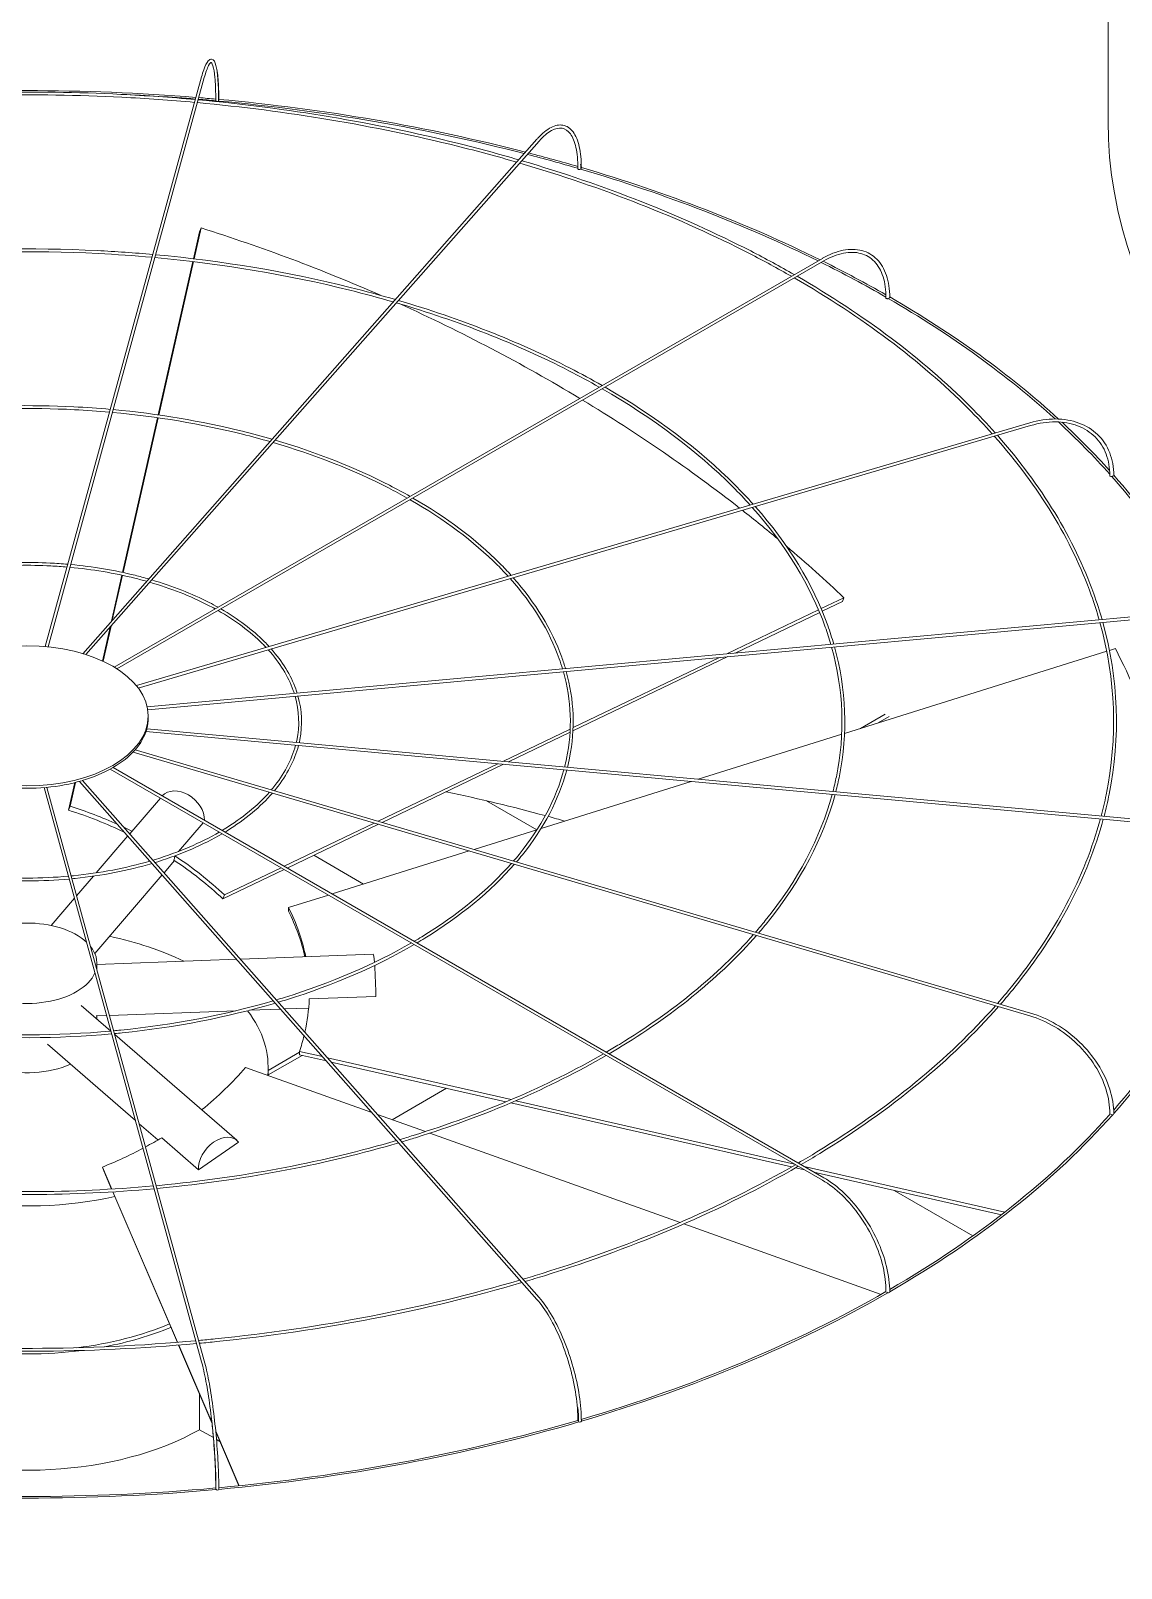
# Model space of a CAD drawing. Header units: millimetres. Extents: x -312439 to 477422, y -331570 to 212570.
# Drawn here: x 361360 to 362298, y 95056 to 96379 of the extents above; entities that cross this region are included whole.
import ezdxf

# ---------------------------------------------------------------- set-up
doc = ezdxf.new("R2010")
doc.units = ezdxf.units.MM

msp = doc.modelspace()

# ---------------------------------------------------------------- linework, layer by layer
at = {"color": 3, "linetype": 'Continuous', "lineweight": 0, "extrusion": (-1.11022e-16, 0.816497, 0.57735)}
for p, q in [((362286.367, 96301.143), (362286.367, 96864.031)), ((361372.064, 95848.885), (361506.532, 96339.054)), ((361374.539, 95848.648), (361508.895, 96338.406)), ((361795.053, 96285.465), (361404.376, 95842.783)), ((361796.89, 96283.844), (361406.94, 95841.987)), ((361499.648, 96182.556), (361504.877, 96205.639)), ((361506.208, 96209.071), (361500.187, 96182.491)), ((361504.877, 96205.639), (361506.208, 96209.071)), ((362040.566, 96182.858), (361431.375, 95831.142)), ((362041.791, 96180.737), (361433.739, 95829.678)), ((361469.219, 96048.211), (361499.104, 96180.154)), ((361499.643, 96180.089), (361469.754, 96048.134)), ((361438.525, 95912.704), (361468.676, 96045.814)), ((361469.211, 96045.737), (361439.053, 95912.59)), ((361450.416, 95815.309), (362218.986, 96041.402)), ((361452.052, 95813.237), (362219.677, 96039.053)), ((361429.011, 95870.697), (361437.984, 95910.315)), ((361438.512, 95910.201), (361429.755, 95871.54)), ((362039.509, 95881.559), (362059.115, 95890.969)), ((362057.785, 95887.537), (362040.486, 95879.234)), ((362057.785, 95887.537), (362059.115, 95890.969)), ((361459.793, 95797.012), (362312.881, 95875.021)), ((362313.104, 95872.582), (361460.25, 95794.594)), ((361958.335, 95842.6), (362037.298, 95880.498)), ((362038.274, 95878.173), (361965.525, 95843.258)), ((361421.255, 95836.454), (361427.883, 95865.717)), ((361428.627, 95866.56), (361421.755, 95836.223)), ((362285.221, 95844.849), (362059.694, 95774.198)), ((362292.665, 95847.181), (362287.573, 95845.586)), ((361959.194, 95840.219), (361826.035, 95776.312)), ((361826.154, 95779.162), (361952.004, 95839.562)), ((362094.725, 95790.812), (362073.367, 95778.481)), ((361459.446, 95778.092), (362313.104, 95700.031)), ((361460.66, 95787.259), (361460.66, 95789.259)), ((361765.594, 95750.097), (361823.659, 95777.964)), ((362088.514, 95783.226), (362098.189, 95788.812)), ((362312.881, 95697.591), (361458.723, 95775.698)), ((361823.516, 95775.102), (361770.483, 95749.65)), ((362057.207, 95773.419), (361933.693, 95734.725)), ((362218.986, 95531.21), (361447.658, 95758.115)), ((361449.497, 95760.128), (362219.677, 95533.56)), ((361427.976, 95743.433), (362040.566, 95389.754)), ((362041.791, 95391.876), (361430.453, 95744.832)), ((361658.43, 95698.665), (361761.289, 95748.031)), ((361766.178, 95747.584), (361662.039, 95697.603)), ((361371.018, 95727.543), (361506.532, 95233.559)), ((361373.497, 95727.766), (361508.895, 95234.207)), ((361392.181, 95708.098), (361397.565, 95731.867)), ((361398.151, 95732.014), (361393.512, 95711.53)), ((361795.053, 95287.148), (361401.631, 95732.94)), ((361796.89, 95288.768), (361404.234, 95733.692)), ((361927.616, 95732.821), (361798.633, 95692.415)), ((361392.181, 95708.098), (361393.512, 95711.53)), ((361471.073, 95718.551), (361444.726, 95687.81)), ((361794.874, 95691.237), (361751.583, 95716.231)), ((361443.117, 95685.932), (361415.912, 95654.19)), ((361507.866, 95697.309), (361486.741, 95672.661)), ((361577.605, 95659.874), (361655.132, 95697.082)), ((361658.74, 95696.02), (361580.247, 95658.348)), ((361795.029, 95691.286), (361741.024, 95674.368)), ((361736.821, 95673.051), (361618.812, 95636.082)), ((361483.206, 95664.763), (361474.269, 95654.335)), ((361526.189, 95635.197), (361574.929, 95658.59)), ((361645.854, 95644.554), (361603.025, 95669.281)), ((361413.481, 95651.353), (361399.071, 95634.54)), ((361472.659, 95652.457), (361414.692, 95584.821)), ((361577.571, 95657.064), (361524.859, 95631.766)), ((361397.147, 95632.295), (361377.09, 95608.892)), ((361524.859, 95631.766), (361526.189, 95635.197)), ((361615.637, 95635.087), (361581.294, 95624.329)), ((361581.198, 95621.372), (361581.294, 95624.329)), ((361536.77, 95579.812), (361416.496, 95575.355)), ((361654.135, 95584.162), (361539.933, 95579.93)), ((361416.496, 95576.398), (361416.496, 95571.024)), ((361428.398, 95518.047), (361402.856, 95540.181)), ((361599.137, 95545.735), (361656.365, 95547.856)), ((361424.821, 95531.418), (361415.815, 95531.084)), ((361416.496, 95531.109), (361416.496, 95528.361)), ((361535.949, 95535.536), (361427.335, 95531.511)), ((361574.581, 95536.968), (361547.854, 95535.978)), ((361598.659, 95537.861), (361577.744, 95537.086)), ((361536.842, 95424.071), (361431.849, 95515.056)), ((361449.573, 95441.19), (361373.9, 95506.767)), ((361590.752, 95499.843), (361563.774, 95484.267)), ((361590.682, 95497.652), (361590.777, 95500.609)), ((361590.777, 95500.609), (361610.671, 95496.074)), ((361653.088, 95448.01), (361544.382, 95486.837)), ((361563.774, 95480.267), (361592.978, 95497.129)), ((361563.774, 95479.911), (361563.774, 95487.161)), ((361613.961, 95492.345), (361590.682, 95497.652)), ((361614.76, 95495.142), (361772.929, 95459.087)), ((361768.351, 95457.152), (361618.051, 95491.413)), ((361717.155, 95468.822), (361670.399, 95441.827)), ((362014.01, 95401.153), (361772.444, 95456.219)), ((361776.988, 95458.161), (362016.744, 95403.508)), ((361468.96, 95424.389), (361452.905, 95438.302)), ((361699.11, 95431.572), (361657.859, 95446.306)), ((361472.235, 95426.345), (361504.031, 95398.791)), ((361504.031, 95398.791), (361538.226, 95422.611)), ((361918.119, 95353.348), (361702.885, 95430.224)), ((361421.188, 95401.021), (361429.308, 95382.105)), ((361422.423, 95397.684), (361421.188, 95401.021)), ((361429.116, 95382.094), (361422.423, 95397.684)), ((362025.268, 95398.587), (362017.534, 95400.349)), ((362024.839, 95401.663), (362197.557, 95362.291)), ((362194.59, 95359.989), (362033.363, 95396.741)), ((362170.154, 95341.849), (362102.293, 95381.028)), ((361485.721, 95250.238), (361430.143, 95379.702)), ((361430.335, 95379.714), (361485.912, 95250.253)), ((362091.176, 95291.537), (361921.49, 95352.144)), ((361515.417, 95181.065), (361486.741, 95247.863)), ((361486.931, 95247.878), (361515.35, 95181.681)), ((361504.816, 95205.759), (361504.816, 95175.083)), ((361516.671, 95168.238), (361504.816, 95175.083)), ((361518.667, 95173.953), (361538.88, 95126.869)), ((361538.691, 95126.849), (361518.725, 95173.36)), ((361522.325, 95164.975), (361519.333, 95166.702))]:
    msp.add_line(p, q, dxfattribs=at)
at = {"color": 3, "linetype": 'Continuous', "lineweight": 0}
for centre, major_axis, ratio, start_param, end_param in [((361356.6, 95721.724), (-1048.768, 0), 0.57735027, 4.57359934, 4.85199434), ((361356.6, 95721.724), (-1046.319, 0), 0.57735027, 4.57364216, 4.63432464), ((361356.6, 95721.724), (-1046.319, 0), 0.57735027, 4.55682048, 4.57124415), ((361356.6, 95721.724), (-1048.768, 0), 0.57735027, 4.55718579, 4.57120693), ((361519.943, 96318.478), (1.225, -0.004), 0.56474576, 3.14159265, 4.55699194), ((361519.943, 96318.478), (1.225, -0.004), 0.56474576, 4.55699194, 6.12778827), ((361356.6, 95721.724), (-1046.319, 0), 0.57735027, 4.2914666, 4.55448885), ((361520.135, 96319.176), (1.225, 0), 0.57735027, 5.71748689, 6.28318531), ((361356.6, 95721.724), (-1048.768, 0), 0.57735027, 4.29134899, 4.55463788), ((363335.135, 96301.143), (-1048.768, 0), 0.57735027, 0, 3.14159265), ((361356.6, 95721.724), (-1046.319, 0), 0.57735027, 4.24262693, 4.28868124), ((361356.6, 95721.724), (-1048.768, 0), 0.57735027, 4.24381435, 4.28857014), ((361831.464, 96260.039), (1.225, -0.01), 0.56597275, 3.14159265, 4.24604342), ((361831.464, 96260.039), (1.225, -0.01), 0.56597275, 4.24604342, 5.81683974), ((361356.6, 95721.724), (-1046.319, 0), 0.57735027, 4.00461262, 4.24016109), ((361832.02, 96260.669), (1.225, 0), 0.57735027, 5.29033196, 6.28318531), ((361356.6, 95721.724), (-1048.768, 0), 0.57735027, 4.00443097, 4.24060103), ((361357.931, 95554.444), (-942.562, 365.4), 0.65992862, 4.64663537, 4.80984928), ((361356.6, 95721.724), (-1046.319, 0), 0.57735027, 3.92863661, 4.00129229), ((361356.6, 95721.724), (-1048.768, 0), 0.57735027, 3.93098858, 4.00111844), ((362096.459, 96148.881), (1.225, -0.016), 0.56830663, 3.14159265, 3.93464288), ((362096.459, 96148.881), (1.225, -0.016), 0.56830663, 3.93464288, 5.50543921), ((361356.6, 95721.724), (-1046.319, 0), 0.57735027, 3.70570419, 3.9258203), ((362097.325, 96149.381), (-1.225, 0), 0.57735027, 1.83263032, 3.14159265), ((361356.6, 95721.724), (-1048.768, 0), 0.57735027, 3.70411228, 3.92650775), ((361357.931, 95554.444), (-942.562, 365.4), 0.65992862, 4.45394149, 4.62923067), ((361357.931, 95554.444), (-942.562, 365.4), 0.65992862, 4.28319099, 4.45112181), ((361356.6, 95721.724), (-1046.319, 0), 0.57735027, 3.61515195, 3.70067928), ((361356.6, 95721.724), (-1048.768, 0), 0.57735027, 3.61992048, 3.69877001), ((362288.99, 95995.886), (-1.225, 0.021), 0.57151893, 0, 0.48093441), ((362288.99, 95995.886), (-1.225, 0.021), 0.57151893, 0.48093441, 2.05173073), ((361356.6, 95721.724), (-1046.319, 0), 0.57735027, 3.3609423, 3.61148113), ((362290.081, 95996.207), (-1.225, 0), 0.57735027, 1.51847105, 3.14159265), ((361356.6, 95721.724), (-1048.768, 0), 0.57735027, 3.35086888, 3.61231471), ((361357.931, 95554.444), (-942.562, 365.4), 0.65992862, 4.23904287, 4.2800546), ((361357.931, 95554.444), (-942.562, 365.4), 0.65992862, 4.15803474, 4.22871948), ((361356.695, 95553.969), (1010.388, -32.497), 0.79709982, 0.20844184, 0.41264052), ((361356.167, 95787.259), (-104.492, 0), 0.57735027, 2.67392209, 2.98094469), ((361356.167, 95787.259), (-104.492, 0), 0.57735027, 2.98808135, 3.14159265), ((361356.167, 95787.259), (-104.492, 0), 0.57735027, 2.35976282, 2.66678542), ((361356.167, 95787.259), (-104.492, 0), 0.57735027, 2.04560356, 2.35262616), ((361356.167, 95787.259), (-104.492, 0), 0.57735027, 1.41728503, 1.72430763), ((361356.167, 95787.259), (-104.492, 0), 0.57735027, 1.73144429, 2.03846689), ((361489.19, 95705.718), (-16.786, 14.386), 0.73180825, 3.6699438, 6.25547108), ((361357.931, 95554.444), (226.18, -87.683), 0.65992862, 1.48816133, 1.66825663), ((361356.6, 95156.835), (1046.319, 0), 0.57735027, 1.13086203, 1.21917829), ((361356.6, 95551.012), (-226.18, 87.683), 0.65992862, 4.59602029, 4.80984928), ((361356.6, 95156.835), (1046.319, 0), 0.57735027, 1.11315293, 1.12829513), ((361357.931, 95554.444), (226.18, -87.683), 0.65992862, 1.43137513, 1.46305029), ((361356.6, 95551.012), (-226.18, 87.683), 0.65992862, 4.15803474, 4.39268064), ((361357.931, 95554.444), (226.18, -87.683), 0.65992862, 1.01644208, 1.25303729), ((361356.6, 95551.012), (242.456, -7.798), 0.79709982, 0.20115917, 0.41264052), ((361356.695, 95553.969), (242.456, -7.798), 0.79709982, 0.18583027, 0.41264052), ((361356.6, 95721.724), (-1046.319, 0), 0.57735027, 2.6752935, 2.98289949), ((361356.6, 95721.724), (-1048.768, 0), 0.57735027, 2.67086857, 2.98332964), ((361356.6, 95576.398), (-59.895, 0), 0.57735027, 3.69756416, 5.76575409), ((361356.6, 95487.161), (-207.174, 0), 0.57735027, 4.00561733, 4.36390833), ((361356.6, 95576.398), (-59.895, 0), 0.57735027, 3.02719924, 3.57014533), ((361654.954, 95562.07), (-0.819, 22.092), 0.05230802, 5.46284956, 6.28318531), ((361356.6, 95576.398), (-59.895, 0), 0.57735027, 0.78539816, 2.89978042), ((361654.954, 95562.07), (-0.819, 22.092), 0.05230802, 4.01155215, 5.31083021), ((361356.695, 95553.969), (242.456, -7.798), 0.79709982, 6.13145768, 6.28093219), ((361356.6, 95487.161), (-207.174, 0), 0.57735027, 3.08204121, 3.55783774), ((361356.695, 95553.969), (242.456, -7.798), 0.79709982, 6.04401129, 6.11604234), ((361356.6, 95516.776), (-59.895, 0), 0.57735027, 1.1079301, 2.23846982), ((361355.365, 95554.349), (-227.492, -84.221), 0.6873805, 2.02158825, 2.2576377), ((362288.99, 95447.061), (-1.225, 0.021), 0.58304212, 0, 1.10944839), ((362290.081, 95446.74), (-1.225, 0), 0.57735027, 0.57599326, 3.14159265), ((361356.6, 95721.724), (-1046.319, 0), 0.57735027, 2.35898226, 2.6687056), ((361356.6, 95721.724), (-1048.768, 0), 0.57735027, 2.35667794, 2.66891462), ((361355.365, 95554.349), (-227.492, -84.221), 0.6873805, 1.7758456, 1.84274406), ((361522.364, 95407.364), (14.478, 16.707), 0.67950023, 6.14949631, 8.84418497), ((361355.365, 95554.349), (-227.492, -84.221), 0.6873805, 1.60582316, 1.76537716), ((361356.6, 95487.161), (-207.174, 0), 0.57735027, 1.30817895, 1.9425337), ((361356.6, 95721.724), (-1046.319, 0), 0.57735027, 2.04376734, 2.35460013), ((361356.6, 95721.724), (-1048.768, 0), 0.57735027, 2.04258502, 2.35459852), ((362096.459, 95294.066), (-1.225, 0.017), 0.58625442, 0, 0.79329185), ((362097.325, 95293.566), (-1.225, 0), 0.57735027, 0.26183399, 3.14159265), ((361356.6, 95362.656), (-207.174, 0), 0.57735027, 1.77816663, 2.202298), ((361356.6, 95362.656), (-212.072, 0), 0.57735027, 1.89063678, 2.19285982), ((361356.6, 95362.656), (-212.072, 0), 0.57735027, 1.3476903, 1.79509044), ((361356.6, 95721.724), (-1046.319, 0), 0.57735027, 1.72891751, 2.04055715), ((361831.464, 95182.908), (-1.225, 0.011), 0.58858829, 0, 0.47632773), ((361832.02, 95182.278), (-1.225, 0), 0.57735027, 0, 3.14159265), ((361356.6, 95262.656), (-212.072, 0), 0.57735027, 0.98594125, 2.34464399), ((361356.6, 95721.724), (-1048.768, 0), 0.57735027, 1.72854634, 2.04038352), ((361356.6, 95158.835), (-1048.768, 0), 0.57735027, 0, 3.14159265), ((361356.6, 95721.724), (-1048.768, 0), 0.57735027, 1.41453598, 1.72626058), ((361356.6, 95721.724), (-1046.319, 0), 0.57735027, 1.41438895, 1.72636573), ((361519.943, 95124.469), (-1.225, 0.004), 0.58981528, 0, 0.15883691), ((361520.135, 95123.771), (-1.225, 0), 0.57735027, 0, 3.14159265)]:
    msp.add_ellipse(centre, major_axis=major_axis, ratio=ratio, start_param=start_param, end_param=end_param, dxfattribs=at)
msp.add_ellipse((361356.167, 95789.259), major_axis=(-104.492, 0), ratio=0.57735027, dxfattribs=at)
for points, knots in [([(361521.36, 96319.176), (361521.36, 96325.99), (361521.153, 96332.056), (361520.342, 96342.13), (361519.745, 96346.126), (361518.138, 96351.813), (361517.235, 96353.874), (361514.095, 96354.335), (361513.102, 96353.745), (361510.897, 96351.404), (361509.668, 96348.786), (361507.749, 96343.26), (361507.14, 96341.27), (361506.532, 96339.054)], [4.71238898, 4.71238898, 4.71238898, 4.71238898, 5.02654825, 5.02654825, 5.34070751, 5.34070751, 5.65486678, 5.65486678, 5.82360284, 5.82360284, 6.1377621, 6.1377621, 6.28318531, 6.28318531, 6.28318531, 6.28318531]), ([(361508.895, 96338.406), (361510.167, 96343.046), (361511.444, 96346.612), (361513.669, 96350.934), (361514.666, 96351.533), (361514.772, 96351.533), (361515.591, 96350.939), (361517, 96346.281), (361517.577, 96342.881), (361518.419, 96333.908), (361518.668, 96328.188), (361518.72, 96320.636), (361518.722, 96319.568), (361518.719, 96318.481)], [0, 0, 0, 0, 0.31526689, 0.31526689, 0.60947257, 0.60947257, 0.92674061, 0.92674061, 1.22083726, 1.22083726, 1.53563039, 1.53563039, 1.5863402, 1.5863402, 1.5863402, 1.5863402]), ([(361519.832, 96343.717), (361519.869, 96343.474), (361519.905, 96343.227), (361520.512, 96338.88), (361520.889, 96333.667), (361521.142, 96324.718), (361521.177, 96321.677), (361521.168, 96318.477)], [7.384497053, 7.384497053, 7.384497053, 7.384497053, 7.403952931, 7.403952931, 7.721220971, 7.721220971, 7.869487909, 7.869487909, 7.869487909, 7.869487909]), ([(361501.178, 96319.535), (361479.933, 96321.457), (361458.573, 96322.956), (361361.873, 96327.8), (361285.807, 96326.287), (361211.157, 96319.535)], [3.771589677, 3.771589677, 3.771589677, 3.771589677, 3.840445898, 3.840445898, 4.082391957, 4.082391957, 4.082391957, 4.082391957]), ([(361500.519, 96317.135), (361479.728, 96319.01), (361458.826, 96320.48), (361362.574, 96325.351), (361286.486, 96323.868), (361211.815, 96317.135)], [3.7720633, 3.7720633, 3.7720633, 3.7720633, 3.839550132, 3.839550132, 4.081918334, 4.081918334, 4.081918334, 4.081918334]), ([(361777.602, 96265.691), (361760.874, 96270.564), (361743.892, 96275.148), (361655.217, 96297.233), (361579.877, 96309.856), (361502.998, 96316.91)], [3.459637643, 3.459637643, 3.459637643, 3.459637643, 3.519736913, 3.519736913, 3.769381517, 3.769381517, 3.769381517, 3.769381517]), ([(361779.393, 96267.72), (361762.13, 96272.766), (361744.598, 96277.503), (361655.5, 96299.661), (361580.343, 96312.251), (361503.656, 96319.309)], [3.458315721, 3.458315721, 3.458315721, 3.458315721, 3.520259366, 3.520259366, 3.768912043, 3.768912043, 3.768912043, 3.768912043]), ([(361833.245, 96260.669), (361833.245, 96267.53), (361832.643, 96273.725), (361830.257, 96284.226), (361828.479, 96288.538), (361823.756, 96294.877), (361820.761, 96296.9), (361814.201, 96298.039), (361810.763, 96297.346), (361803.511, 96293.665), (361799.653, 96290.521), (361795.557, 96286.031), (361795.305, 96285.75), (361795.053, 96285.465)], [4.71238898, 4.71238898, 4.71238898, 4.71238898, 5.02654825, 5.02654825, 5.34070751, 5.34070751, 5.65486678, 5.65486678, 5.94845155, 5.94845155, 6.26261081, 6.26261081, 6.28318531, 6.28318531, 6.28318531, 6.28318531]), ([(361796.89, 96283.844), (361800.546, 96287.987), (361804.178, 96291.049), (361810.909, 96294.737), (361813.972, 96295.362), (361819.337, 96294.422), (361821.725, 96292.847), (361825.833, 96287.253), (361827.499, 96283.234), (361829.707, 96273.223), (361830.267, 96267.26), (361830.242, 96260.434), (361830.241, 96260.242), (361830.239, 96260.049)], [6.28318531, 6.28318531, 6.28318531, 6.28318531, 6.59783007, 6.59783007, 6.91209691, 6.91209691, 7.22936495, 7.22936495, 7.54663299, 7.54663299, 7.86046851, 7.86046851, 7.86952551, 7.86952551, 7.86952551, 7.86952551]), ([(362016.429, 96168.923), (362004.25, 96175.905), (361991.739, 96182.694), (361919.34, 96219.872), (361852.985, 96246.045), (361781.988, 96266.958)], [3.145113132, 3.145113132, 3.145113132, 3.145113132, 3.200037836, 3.200037836, 3.455209352, 3.455209352, 3.455209352, 3.455209352]), ([(362013.974, 96167.505), (362002.236, 96174.21), (361990.189, 96180.735), (361918.107, 96217.757), (361851.498, 96243.997), (361780.199, 96264.931)], [3.146975566, 3.146975566, 3.146975566, 3.146975566, 3.199958928, 3.199958928, 3.456525414, 3.456525414, 3.456525414, 3.456525414]), ([(361832.652, 96264.087), (361832.674, 96263.27), (361832.687, 96262.443), (361832.694, 96261.086), (361832.693, 96260.562), (361832.689, 96260.035)], [7.8059806913, 7.8059806913, 7.8059806913, 7.8059806913, 7.8451401512, 7.8451401512, 7.8694167814, 7.8694167814, 7.8694167814, 7.8694167814]), ([(361464.611, 96186.24), (361448.762, 96187.668), (361432.829, 96188.783), (361360.514, 96192.399), (361303.593, 96191.274), (361247.723, 96186.24)], [3.772165081, 3.772165081, 3.772165081, 3.772165081, 3.840593344, 3.840593344, 4.081816553, 4.081816553, 4.081816553, 4.081816553]), ([(361463.952, 96183.84), (361448.557, 96185.221), (361433.082, 96186.307), (361361.216, 96189.95), (361304.272, 96188.855), (361248.382, 96183.84)], [3.772797592, 3.772797592, 3.772797592, 3.772797592, 3.839399606, 3.839399606, 4.081184042, 4.081184042, 4.081184042, 4.081184042]), ([(362098.55, 96149.381), (362098.55, 96156.282), (362097.605, 96162.662), (362093.871, 96173.776), (362091.078, 96178.511), (362083.884, 96185.791), (362079.491, 96188.335), (362069.621, 96190.94), (362064.155, 96191.008), (362052.697, 96188.733), (362046.701, 96186.381), (362040.672, 96182.919), (362040.619, 96182.889), (362040.566, 96182.858)], [3.14159265, 3.14159265, 3.14159265, 3.14159265, 3.45575192, 3.45575192, 3.76991118, 3.76991118, 4.08269654, 4.08269654, 4.39544819, 4.39544819, 4.70960746, 4.70960746, 4.71238898, 4.71238898, 4.71238898, 4.71238898]), ([(362041.791, 96180.737), (362047.541, 96184.057), (362053.266, 96186.298), (362064.064, 96188.438), (362069.129, 96188.339), (362078.133, 96185.885), (362082.078, 96183.536), (362088.569, 96176.762), (362091.112, 96172.329), (362094.492, 96161.74), (362095.324, 96155.591), (362095.235, 96148.898)], [1.57079633, 1.57079633, 1.57079633, 1.57079633, 1.88806437, 1.88806437, 2.20533241, 2.20533241, 2.52260045, 2.52260045, 2.83986849, 2.83986849, 3.15713653, 3.15713653, 3.15713653, 3.15713653]), ([(361671.483, 96145.446), (361659.226, 96149.006), (361646.787, 96152.357), (361580.59, 96168.848), (361524.089, 96178.319), (361466.431, 96183.615)], [3.460983159, 3.460983159, 3.460983159, 3.460983159, 3.519648571, 3.519648571, 3.769222865, 3.769222865, 3.769222865, 3.769222865]), ([(361673.275, 96147.476), (361660.482, 96151.207), (361647.493, 96154.712), (361580.874, 96171.276), (361524.554, 96180.714), (361467.089, 96186.014)], [3.459218713, 3.459218713, 3.459218713, 3.459218713, 3.520344822, 3.520344822, 3.768597722, 3.768597722, 3.768597722, 3.768597722]), ([(362186.719, 96031.91), (362180.086, 96039.311), (362173.156, 96046.623), (362124.936, 96094.811), (362074.526, 96132.668), (362016.432, 96166.096)], [2.833719703, 2.833719703, 2.833719703, 2.833719703, 2.880073873, 2.880073873, 3.143270218, 3.143270218, 3.143270218, 3.143270218]), ([(362189.321, 96032.676), (362182.443, 96040.383), (362175.246, 96047.995), (362126.839, 96096.387), (362076.654, 96134.145), (362018.882, 96167.511)], [2.831913395, 2.831913395, 2.831913395, 2.831913395, 2.879924499, 2.879924499, 3.141418031, 3.141418031, 3.141418031, 3.141418031]), ([(361848.699, 96072.084), (361840.193, 96076.924), (361831.472, 96081.639), (361777.678, 96109.268), (361727.643, 96128.974), (361674.081, 96144.688)], [3.148849473, 3.148849473, 3.148849473, 3.148849473, 3.199944541, 3.199944541, 3.456834427, 3.456834427, 3.456834427, 3.456834427]), ([(361851.156, 96073.502), (361842.207, 96078.62), (361833.021, 96083.598), (361778.911, 96111.384), (361729.131, 96131.021), (361675.87, 96146.715)], [3.146361804, 3.146361804, 3.146361804, 3.146361804, 3.200049713, 3.200049713, 3.455080387, 3.455080387, 3.455080387, 3.455080387]), ([(361978.477, 95970.651), (361973.716, 95975.933), (361968.754, 95981.156), (361932.776, 96017.108), (361894.864, 96045.561), (361851.16, 96070.676)], [2.83591825, 2.83591825, 2.83591825, 2.83591825, 2.880098074, 2.880098074, 3.143909361, 3.143909361, 3.143909361, 3.143909361]), ([(361981.081, 95971.417), (361976.074, 95977.006), (361970.843, 95982.528), (361934.679, 96018.684), (361896.991, 96047.038), (361853.611, 96072.091)], [2.833499431, 2.833499431, 2.833499431, 2.833499431, 2.879899034, 2.879899034, 3.141439875, 3.141439875, 3.141439875, 3.141439875]), ([(361428.056, 96052.989), (361417.6, 96053.924), (361407.089, 96054.656), (361359.152, 96057.045), (361321.371, 96056.307), (361284.278, 96052.989)], [3.773286698, 3.773286698, 3.773286698, 3.773286698, 3.840886477, 3.840886477, 4.080694936, 4.080694936, 4.080694936, 4.080694936]), ([(361427.398, 96050.589), (361417.395, 96051.478), (361407.342, 96052.18), (361359.854, 96054.596), (361322.05, 96053.887), (361284.937, 96050.589)], [3.774238416, 3.774238416, 3.774238416, 3.774238416, 3.839097695, 3.839097695, 4.079743218, 4.079743218, 4.079743218, 4.079743218]), ([(361565.396, 96025.237), (361557.599, 96027.486), (361549.693, 96029.61), (361505.968, 96040.508), (361468.308, 96046.827), (361429.876, 96050.364)], [3.463595352, 3.463595352, 3.463595352, 3.463595352, 3.51947091, 3.51947091, 3.768879274, 3.768879274, 3.768879274, 3.768879274]), ([(361567.188, 96027.268), (361558.856, 96029.688), (361550.399, 96031.964), (361506.251, 96042.936), (361468.774, 96049.222), (361430.534, 96052.764)], [3.46094335, 3.46094335, 3.46094335, 3.46094335, 3.520514255, 3.520514255, 3.7679441, 3.7679441, 3.7679441, 3.7679441]), ([(362291.306, 95996.207), (362291.306, 96003.137), (362290.108, 96009.735), (362285.406, 96021.612), (362281.902, 96026.887), (362272.939, 96035.554), (362267.485, 96038.945), (362255.202, 96043.509), (362248.375, 96044.685), (362234.023, 96044.736), (362226.499, 96043.612), (362218.986, 96041.402)], [4.71238898, 4.71238898, 4.71238898, 4.71238898, 5.02654825, 5.02654825, 5.34070751, 5.34070751, 5.65486678, 5.65486678, 5.96902604, 5.96902604, 6.28318531, 6.28318531, 6.28318531, 6.28318531]), ([(362219.677, 96039.053), (362226.94, 96041.189), (362234.189, 96042.256), (362247.926, 96042.164), (362254.411, 96041.005), (362265.979, 96036.605), (362271.061, 96033.367), (362279.358, 96025.134), (362282.575, 96020.14), (362286.835, 96008.848), (362287.877, 96002.551), (362287.765, 95995.907)], [6.28318531, 6.28318531, 6.28318531, 6.28318531, 6.60045335, 6.60045335, 6.91772139, 6.91772139, 7.23498943, 7.23498943, 7.55225747, 7.55225747, 7.86952551, 7.86952551, 7.86952551, 7.86952551]), ([(362278.714, 95871.897), (362276.692, 95878.978), (362274.425, 95886.037), (362254.96, 95940.535), (362226.833, 95986.698), (362188.523, 96029.888)], [2.519571261, 2.519571261, 2.519571261, 2.519571261, 2.559550642, 2.559550642, 2.829500903, 2.829500903, 2.829500903, 2.829500903]), ([(362281.196, 95872.124), (362279.082, 95879.566), (362276.7, 95886.981), (362257.075, 95941.682), (362229.093, 95987.651), (362191.118, 96030.651)], [2.518738954, 2.518738954, 2.518738954, 2.518738954, 2.560443172, 2.560443172, 2.827714195, 2.827714195, 2.827714195, 2.827714195]), ([(361683.46, 95976.683), (361678.176, 95979.669), (361672.768, 95982.582), (361637.258, 96000.822), (361603.809, 96013.988), (361567.996, 96024.481)], [3.152476318, 3.152476318, 3.152476318, 3.152476318, 3.199914714, 3.199914714, 3.457374967, 3.457374967, 3.457374967, 3.457374967]), ([(361685.921, 95978.104), (361680.191, 95981.365), (361674.317, 95984.541), (361638.491, 96002.937), (361605.296, 96016.036), (361569.785, 96026.508)], [3.148732281, 3.148732281, 3.148732281, 3.148732281, 3.200072384, 3.200072384, 3.454746323, 3.454746323, 3.454746323, 3.454746323]), ([(361772.871, 95910.167), (361769.727, 95913.651), (361766.453, 95917.095), (361742.528, 95941.017), (361717.352, 95959.959), (361688.379, 95976.695)], [2.836508955, 2.836508955, 2.836508955, 2.836508955, 2.879847671, 2.879847671, 3.141363941, 3.141363941, 3.141363941, 3.141363941]), ([(361770.261, 95909.399), (361767.367, 95912.577), (361764.363, 95915.723), (361740.625, 95939.442), (361715.224, 95958.482), (361685.927, 95975.279)], [2.840166791, 2.840166791, 2.840166791, 2.840166791, 2.880145835, 2.880145835, 3.145067211, 3.145067211, 3.145067211, 3.145067211]), ([(362047.899, 95850.79), (362046.454, 95855.782), (362044.846, 95860.758), (362030.335, 95901.419), (362009.156, 95936.146), (361980.286, 95968.63)], [2.521788299, 2.521788299, 2.521788299, 2.521788299, 2.55939978, 2.55939978, 2.830291828, 2.830291828, 2.830291828, 2.830291828]), ([(362050.382, 95851.018), (362048.844, 95856.369), (362047.121, 95861.702), (362032.449, 95902.566), (362011.416, 95937.099), (361982.882, 95969.393)], [2.520659116, 2.520659116, 2.520659116, 2.520659116, 2.560589234, 2.560589234, 2.827907762, 2.827907762, 2.827907762, 2.827907762]), ([(361391.501, 95919.737), (361386.438, 95920.18), (361381.351, 95920.528), (361357.792, 95921.69), (361339.15, 95921.34), (361320.833, 95919.737)], [3.776630452, 3.776630452, 3.776630452, 3.776630452, 3.841752063, 3.841752063, 4.077351182, 4.077351182, 4.077351182, 4.077351182]), ([(361390.843, 95917.336), (361386.233, 95917.734), (361381.604, 95918.052), (361358.493, 95919.24), (361339.829, 95918.919), (361321.492, 95917.336)], [3.778551419, 3.778551419, 3.778551419, 3.778551419, 3.838185012, 3.838185012, 4.075430215, 4.075430215, 4.075430215, 4.075430215]), ([(361459.304, 95905.023), (361455.972, 95905.965), (361452.6, 95906.862), (361431.346, 95912.167), (361412.529, 95915.334), (361393.322, 95917.114)], [3.471418325, 3.471418325, 3.471418325, 3.471418325, 3.518930063, 3.518930063, 3.767850767, 3.767850767, 3.767850767, 3.767850767]), ([(361461.1, 95907.058), (361457.229, 95908.168), (361453.306, 95909.216), (361431.63, 95914.596), (361412.994, 95917.73), (361393.98, 95919.513)], [3.466082688, 3.466082688, 3.466082688, 3.466082688, 3.521010964, 3.521010964, 3.765995554, 3.765995554, 3.765995554, 3.765995554]), ([(361518.209, 95881.275), (361516.155, 95882.411), (361514.065, 95883.524), (361496.84, 95892.374), (361479.974, 95899.002), (361461.91, 95904.274)], [3.163350536, 3.163350536, 3.163350536, 3.163350536, 3.199816759, 3.199816759, 3.458993739, 3.458993739, 3.458993739, 3.458993739]), ([(361520.681, 95882.703), (361518.175, 95884.109), (361515.615, 95885.483), (361498.072, 95894.49), (361481.462, 95901.05), (361463.699, 95906.301)], [3.15578841, 3.15578841, 3.15578841, 3.15578841, 3.200131949, 3.200131949, 3.453750875, 3.453750875, 3.453750875, 3.453750875]), ([(361817.09, 95829.684), (361816.223, 95832.601), (361815.273, 95835.51), (361805.714, 95862.335), (361791.495, 95885.612), (361772.08, 95907.381)], [2.526062853, 2.526062853, 2.526062853, 2.526062853, 2.559096419, 2.559096419, 2.831723129, 2.831723129, 2.831723129, 2.831723129]), ([(361819.577, 95829.912), (361818.614, 95833.188), (361817.547, 95836.454), (361807.829, 95863.483), (361793.755, 95886.566), (361774.677, 95908.145)], [2.5243135, 2.5243135, 2.5243135, 2.5243135, 2.560878912, 2.560878912, 2.828143092, 2.828143092, 2.828143092, 2.828143092]), ([(361562.023, 95848.141), (361561.011, 95849.219), (361559.972, 95850.29), (361548.475, 95861.774), (361535.584, 95871.403), (361520.694, 95879.881)], [2.852936139, 2.852936139, 2.852936139, 2.852936139, 2.880283876, 2.880283876, 3.148538696, 3.148538696, 3.148538696, 3.148538696]), ([(361564.65, 95848.913), (361563.377, 95850.294), (361562.063, 95851.661), (361550.377, 95863.35), (361537.713, 95872.881), (361523.147, 95881.298)], [2.84544614, 2.84544614, 2.84544614, 2.84544614, 2.879690294, 2.879690294, 3.141137935, 3.141137935, 3.141137935, 3.141137935]), ([(362280.44, 95703.018), (362282.046, 95709.088), (362283.472, 95715.174), (362294.774, 95770.512), (362292.976, 95820.536), (362279.389, 95869.499)], [2.204619764, 2.204619764, 2.204619764, 2.204619764, 2.238829514, 2.238829514, 2.515060108, 2.515060108, 2.515060108, 2.515060108]), ([(362282.914, 95702.791), (362284.599, 95709.191), (362286.085, 95715.609), (362297.191, 95771.103), (362295.332, 95820.958), (362281.868, 95869.726)], [2.205366155, 2.205366155, 2.205366155, 2.205366155, 2.241163262, 2.241163262, 2.514260549, 2.514260549, 2.514260549, 2.514260549]), ([(361586.256, 95808.576), (361585.986, 95809.419), (361585.702, 95810.261), (361581.095, 95823.25), (361573.834, 95835.078), (361563.872, 95846.131)], [2.538956365, 2.538956365, 2.538956365, 2.538956365, 2.558172992, 2.558172992, 2.836025224, 2.836025224, 2.836025224, 2.836025224]), ([(361588.753, 95808.805), (361588.376, 95810.006), (361587.972, 95811.205), (361583.208, 95824.398), (361576.094, 95836.033), (361566.473, 95846.896)], [2.535128932, 2.535128932, 2.535128932, 2.535128932, 2.561728893, 2.561728893, 2.828841782, 2.828841782, 2.828841782, 2.828841782]), ([(362049.651, 95724.122), (362050.758, 95728.361), (362051.748, 95732.61), (362060.212, 95773.916), (362058.849, 95811.554), (362048.58, 95848.393)], [2.206572109, 2.206572109, 2.206572109, 2.206572109, 2.238438586, 2.238438586, 2.515769314, 2.515769314, 2.515769314, 2.515769314]), ([(362052.123, 95723.896), (362053.308, 95728.464), (362054.359, 95733.045), (362062.628, 95774.507), (362061.204, 95811.976), (362051.059, 95848.62)], [2.20754654, 2.20754654, 2.20754654, 2.20754654, 2.241548585, 2.241548585, 2.514698228, 2.514698228, 2.514698228, 2.514698228]), ([(361818.845, 95745.227), (361819.462, 95747.65), (361820.021, 95750.077), (361825.647, 95777.35), (361824.723, 95802.587), (361817.782, 95827.288)], [2.210316481, 2.210316481, 2.210316481, 2.210316481, 2.237655596, 2.237655596, 2.51702204, 2.51702204, 2.51702204, 2.51702204]), ([(361821.315, 95745.002), (361822.008, 95747.754), (361822.629, 95750.512), (361828.063, 95777.941), (361827.078, 95803.009), (361820.262, 95827.515)], [2.211718384, 2.211718384, 2.211718384, 2.211718384, 2.242315601, 2.242315601, 2.515402874, 2.515402874, 2.515402874, 2.515402874]), ([(361588.02, 95766.335), (361588.162, 95766.939), (361588.296, 95767.544), (361591.083, 95780.785), (361590.597, 95793.62), (361586.983, 95806.183)], [2.221614787, 2.221614787, 2.221614787, 2.221614787, 2.235297735, 2.235297735, 2.520800805, 2.520800805, 2.520800805, 2.520800805]), ([(361590.482, 95766.11), (361590.698, 95767.044), (361590.896, 95767.98), (361593.497, 95781.376), (361592.951, 95794.043), (361589.465, 95806.41)], [2.224061215, 2.224061215, 2.224061215, 2.224061215, 2.244587809, 2.244587809, 2.517487833, 2.517487833, 2.517487833, 2.517487833]), ([(361566.694, 95725.651), (361567.103, 95726.137), (361567.507, 95726.624), (361577.449, 95738.789), (361584.031, 95751.231), (361587.417, 95763.93)], [1.903307061, 1.903307061, 1.903307061, 1.903307061, 1.915350543, 1.915350543, 2.203452943, 2.203452943, 2.203452943, 2.203452943]), ([(361569.256, 95724.898), (361569.756, 95725.501), (361570.248, 95726.106), (361580.066, 95738.414), (361586.547, 95750.908), (361589.891, 95763.704)], [1.909987851, 1.909987851, 1.909987851, 1.909987851, 1.924618049, 1.924618049, 2.206425781, 2.206425781, 2.206425781, 2.206425781]), ([(361774.916, 95664.398), (361776.549, 95666.291), (361778.144, 95668.196), (361798.425, 95693.164), (361811.426, 95717.727), (361818.215, 95742.825)], [1.894116328, 1.894116328, 1.894116328, 1.894116328, 1.917671716, 1.917671716, 2.201274894, 2.201274894, 2.201274894, 2.201274894]), ([(361777.494, 95663.639), (361779.214, 95665.651), (361780.892, 95667.676), (361801.045, 95692.79), (361813.944, 95717.405), (361820.69, 95742.599)], [1.897570624, 1.897570624, 1.897570624, 1.897570624, 1.922320382, 1.922320382, 2.202808492, 2.202808492, 2.202808492, 2.202808492]), ([(361524.203, 95690.705), (361524.805, 95691.063), (361525.403, 95691.423), (361541.578, 95701.248), (361554.739, 95712.014), (361564.94, 95723.614)], [1.585149833, 1.585149833, 1.585149833, 1.585149833, 1.596233634, 1.596233634, 1.886390456, 1.886390456, 1.886390456, 1.886390456]), ([(361526.631, 95689.304), (361527.254, 95689.679), (361527.874, 95690.057), (361544.097, 95700.062), (361557.294, 95711.013), (361567.526, 95722.853)], [1.592315094, 1.592315094, 1.592315094, 1.592315094, 1.603748231, 1.603748231, 1.893388943, 1.893388943, 1.893388943, 1.893388943]), ([(361983.126, 95603.148), (361985.994, 95606.447), (361988.783, 95609.768), (362019.403, 95647.541), (362038.821, 95684.225), (362049.011, 95721.721)], [1.891059564, 1.891059564, 1.891059564, 1.891059564, 1.918447026, 1.918447026, 2.200552897, 2.200552897, 2.200552897, 2.200552897]), ([(361985.709, 95602.388), (361988.662, 95605.805), (361991.533, 95609.247), (362022.024, 95647.167), (362041.34, 95683.902), (362051.488, 95721.494)], [1.893387733, 1.893387733, 1.893387733, 1.893387733, 1.921549455, 1.921549455, 2.201585872, 2.201585872, 2.201585872, 2.201585872]), ([(362191.301, 95541.908), (362195.417, 95546.624), (362199.412, 95551.374), (362240.371, 95601.95), (362266.2, 95650.739), (362279.796, 95700.617)], [1.889456602, 1.889456602, 1.889456602, 1.889456602, 1.918834976, 1.918834976, 2.200108517, 2.200108517, 2.200108517, 2.200108517]), ([(362193.887, 95541.147), (362198.088, 95545.982), (362202.164, 95550.853), (362242.992, 95601.576), (362268.72, 95650.417), (362282.272, 95700.39)], [1.891212574, 1.891212574, 1.891212574, 1.891212574, 1.921163042, 1.921163042, 2.200887841, 2.200887841, 2.200887841, 2.200887841]), ([(361464.754, 95665.116), (361465.445, 95665.324), (361466.133, 95665.534), (361487.012, 95671.989), (361505.594, 95679.95), (361521.77, 95689.281)], [1.267045676, 1.267045676, 1.267045676, 1.267045676, 1.27702015, 1.27702015, 1.570336557, 1.570336557, 1.570336557, 1.570336557]), ([(361466.536, 95663.097), (361467.285, 95663.326), (361468.033, 95663.557), (361489.157, 95670.181), (361507.902, 95678.32), (361524.216, 95687.869)], [1.272186296, 1.272186296, 1.272186296, 1.272186296, 1.282962347, 1.282962347, 1.577666055, 1.577666055, 1.577666055, 1.577666055]), ([(361394.409, 95651.534), (361395.06, 95651.596), (361395.711, 95651.66), (361419.222, 95654.022), (361441.482, 95658.292), (361462.166, 95664.347)], [0.949238609, 0.949238609, 0.949238609, 0.949238609, 0.957681574, 0.957681574, 1.254620941, 1.254620941, 1.254620941, 1.254620941]), ([(361395.067, 95649.136), (361395.939, 95649.22), (361396.809, 95649.307), (361420.712, 95651.774), (361443.128, 95656.144), (361463.955, 95662.32)], [0.951064936, 0.951064936, 0.951064936, 0.951064936, 0.962301991, 0.962301991, 1.259854639, 1.259854639, 1.259854639, 1.259854639]), ([(361483.494, 95668.812), (361483.477, 95668.659), (361483.458, 95668.506), (361483.277, 95667.204), (361482.996, 95666.126), (361482.618, 95665.153)], [25.28971129, 25.28971129, 25.28971129, 25.28971129, 25.51327082, 25.51327082, 27.21415767, 27.21415767, 27.21415767, 27.21415767]), ([(361689.443, 95595.304), (361691.646, 95596.594), (361693.827, 95597.897), (361726.793, 95617.999), (361752.866, 95639.347), (361773.144, 95662.366)], [1.577975631, 1.577975631, 1.577975631, 1.577975631, 1.598113062, 1.598113062, 1.885671956, 1.885671956, 1.885671956, 1.885671956]), ([(361691.882, 95593.896), (361694.103, 95595.206), (361696.301, 95596.53), (361729.314, 95616.813), (361755.424, 95638.346), (361775.734, 95661.604)], [1.581619842, 1.581619842, 1.581619842, 1.581619842, 1.601882376, 1.601882376, 1.889205457, 1.889205457, 1.889205457, 1.889205457]), ([(361319.744, 95648.905), (361320.62, 95648.826), (361321.498, 95648.75), (361345.627, 95646.733), (361369.378, 95646.811), (361392.59, 95648.905)], [0.630366287, 0.630366287, 0.630366287, 0.630366287, 0.641648359, 0.641648359, 0.94043004, 0.94043004, 0.94043004, 0.94043004]), ([(361320.402, 95651.305), (361320.872, 95651.263), (361321.342, 95651.222), (361345.019, 95649.197), (361368.746, 95649.239), (361391.932, 95651.305)], [0.632258371, 0.632258371, 0.632258371, 0.632258371, 0.638337859, 0.638337859, 0.938537956, 0.938537956, 0.938537956, 0.938537956]), ([(361570.842, 95544.906), (361573.152, 95545.594), (361575.451, 95546.293), (361617.868, 95559.454), (361654.809, 95575.307), (361687.002, 95593.885)], [1.261848076, 1.261848076, 1.261848076, 1.261848076, 1.278507505, 1.278507505, 1.570566343, 1.570566343, 1.570566343, 1.570566343]), ([(361572.628, 95542.883), (361574.995, 95543.593), (361577.352, 95544.314), (361620.014, 95557.645), (361657.119, 95573.676), (361689.45, 95592.471)], [1.264451017, 1.264451017, 1.264451017, 1.264451017, 1.281488092, 1.281488092, 1.574251683, 1.574251683, 1.574251683, 1.574251683]), ([(361854.678, 95499.905), (361858.487, 95502.126), (361862.251, 95504.371), (361912.008, 95534.751), (361950.993, 95566.681), (361981.349, 95601.117)], [1.575583148, 1.575583148, 1.575583148, 1.575583148, 1.598741205, 1.598741205, 1.885432931, 1.885432931, 1.885432931, 1.885432931]), ([(361857.12, 95498.495), (361860.946, 95500.736), (361864.727, 95503.003), (361914.53, 95533.565), (361953.552, 95565.679), (361983.94, 95600.355)], [1.578026357, 1.578026357, 1.578026357, 1.578026357, 1.601256762, 1.601256762, 1.887796271, 1.887796271, 1.887796271, 1.887796271]), ([(361430.964, 95518.282), (361432.963, 95518.469), (361434.959, 95518.663), (361482.569, 95523.479), (361526.981, 95532.029), (361568.252, 95544.14)], [0.945863763, 0.945863763, 0.945863763, 0.945863763, 0.95883914, 0.95883914, 1.255627672, 1.255627672, 1.255627672, 1.255627672]), ([(361431.622, 95515.884), (361433.841, 95516.092), (361436.058, 95516.31), (361484.059, 95521.232), (361528.626, 95529.881), (361570.04, 95542.113)], [0.946791669, 0.946791669, 0.946791669, 0.946791669, 0.961156725, 0.961156725, 1.25825401, 1.25825401, 1.25825401, 1.25825401]), ([(362019.871, 95404.531), (362025.301, 95407.688), (362030.663, 95410.884), (362097.207, 95451.538), (362149.093, 95494.038), (362189.521, 95539.878)], [1.574326589, 1.574326589, 1.574326589, 1.574326589, 1.599055591, 1.599055591, 1.885237716, 1.885237716, 1.885237716, 1.885237716]), ([(362022.315, 95403.12), (362027.761, 95406.298), (362033.139, 95409.515), (362099.73, 95450.352), (362151.653, 95493.036), (362192.113, 95539.116)], [1.576164321, 1.576164321, 1.576164321, 1.576164321, 1.600943265, 1.600943265, 1.88701346, 1.88701346, 1.88701346, 1.88701346]), ([(362218.986, 95531.21), (362226.249, 95529.074), (362233.523, 95525.869), (362247.356, 95517.637), (362253.912, 95512.612), (362265.644, 95501.248), (362270.817, 95494.911), (362279.258, 95481.568), (362282.526, 95474.565), (362286.836, 95460.608), (362287.877, 95453.656), (362287.765, 95447.082)], [0, 0, 0, 0, 0.31726804, 0.31726804, 0.63453608, 0.63453608, 0.95180412, 0.95180412, 1.26907216, 1.26907216, 1.5863402, 1.5863402, 1.5863402, 1.5863402]), ([(362291.306, 95446.74), (362291.306, 95453.669), (362290.109, 95460.927), (362285.46, 95475.407), (362282.008, 95482.627), (362273.191, 95496.342), (362267.826, 95502.835), (362255.704, 95514.472), (362248.947, 95519.615), (362234.689, 95528.054), (362227.19, 95531.35), (362219.677, 95533.56)], [4.71238898, 4.71238898, 4.71238898, 4.71238898, 5.02654825, 5.02654825, 5.34070751, 5.34070751, 5.65486678, 5.65486678, 5.96902604, 5.96902604, 6.28318531, 6.28318531, 6.28318531, 6.28318531]), ([(361283.189, 95515.655), (361284.965, 95515.493), (361286.741, 95515.338), (361335.083, 95511.275), (361382.663, 95511.432), (361429.145, 95515.655)], [0.629347255, 0.629347255, 0.629347255, 0.629347255, 0.640828535, 0.640828535, 0.941449071, 0.941449071, 0.941449071, 0.941449071]), ([(361283.848, 95518.055), (361285.216, 95517.931), (361286.585, 95517.811), (361334.475, 95513.739), (361382.031, 95513.861), (361428.487, 95518.055)], [0.630291706, 0.630291706, 0.630291706, 0.630291706, 0.639167998, 0.639167998, 0.940504621, 0.940504621, 0.940504621, 0.940504621]), ([(361676.929, 95424.698), (361680.859, 95425.864), (361684.769, 95427.051), (361748.724, 95446.918), (361804.025, 95470.663), (361852.234, 95498.488)], [1.260112578, 1.260112578, 1.260112578, 1.260112578, 1.279004431, 1.279004431, 1.570642983, 1.570642983, 1.570642983, 1.570642983]), ([(361678.715, 95422.674), (361682.703, 95423.862), (361686.671, 95425.072), (361750.87, 95445.11), (361806.335, 95469.032), (361854.682, 95497.074)], [1.261855173, 1.261855173, 1.261855173, 1.261855173, 1.280993608, 1.280993608, 1.573104483, 1.573104483, 1.573104483, 1.573104483]), ([(361467.519, 95385.031), (361470.865, 95385.342), (361474.208, 95385.666), (361545.916, 95392.936), (361612.479, 95405.766), (361674.337, 95423.933)], [0.944736348, 0.944736348, 0.944736348, 0.944736348, 0.959225727, 0.959225727, 1.25596384, 1.25596384, 1.25596384, 1.25596384]), ([(361468.177, 95382.632), (361471.744, 95382.965), (361475.307, 95383.313), (361547.406, 95390.689), (361614.125, 95403.618), (361676.126, 95421.906)], [0.945358255, 0.945358255, 0.945358255, 0.945358255, 0.960772431, 0.960772431, 1.257716852, 1.257716852, 1.257716852, 1.257716852]), ([(361782.983, 95304.527), (361788.544, 95306.173), (361794.077, 95307.852), (361879.564, 95334.423), (361953.21, 95366.052), (362017.426, 95403.114)], [1.259205702, 1.259205702, 1.259205702, 1.259205702, 1.279253109, 1.279253109, 1.570621219, 1.570621219, 1.570621219, 1.570621219]), ([(361784.77, 95302.502), (361790.389, 95304.171), (361795.979, 95305.873), (361881.71, 95332.615), (361955.521, 95364.421), (362019.875, 95401.7)], [1.260515466, 1.260515466, 1.260515466, 1.260515466, 1.280745787, 1.280745787, 1.572469242, 1.572469242, 1.572469242, 1.572469242]), ([(361246.635, 95382.404), (361249.309, 95382.161), (361251.985, 95381.926), (361324.538, 95375.816), (361395.947, 95376.054), (361465.7, 95382.404)], [0.629005431, 0.629005431, 0.629005431, 0.629005431, 0.64055333, 0.64055333, 0.941790896, 0.941790896, 0.941790896, 0.941790896]), ([(361247.293, 95384.804), (361249.56, 95384.599), (361251.829, 95384.399), (361323.93, 95378.28), (361395.315, 95378.482), (361465.041, 95384.804)], [0.629634706, 0.629634706, 0.629634706, 0.629634706, 0.639445125, 0.639445125, 0.941161621, 0.941161621, 0.941161621, 0.941161621]), ([(362040.566, 95389.754), (362046.316, 95386.435), (362052.087, 95382.039), (362063.073, 95371.532), (362068.285, 95365.422), (362077.615, 95352.104), (362081.732, 95344.899), (362088.454, 95330.122), (362091.058, 95322.554), (362094.493, 95307.825), (362095.324, 95300.667), (362095.235, 95294.082)], [4.71238898, 4.71238898, 4.71238898, 4.71238898, 5.02965702, 5.02965702, 5.34692506, 5.34692506, 5.6641931, 5.6641931, 5.98146114, 5.98146114, 6.29872918, 6.29872918, 6.29872918, 6.29872918]), ([(362098.55, 95293.566), (362098.55, 95300.466), (362097.605, 95307.885), (362093.931, 95323.064), (362091.202, 95330.821), (362084.227, 95345.934), (362079.981, 95353.287), (362070.381, 95366.884), (362065.028, 95373.126), (362053.719, 95383.897), (362047.767, 95388.425), (362041.791, 95391.876)], [0, 0, 0, 0, 0.31415927, 0.31415927, 0.62831853, 0.62831853, 0.9424778, 0.9424778, 1.25663706, 1.25663706, 1.57079633, 1.57079633, 1.57079633, 1.57079633]), ([(361504.061, 95251.826), (361508.76, 95252.26), (361513.453, 95252.715), (361609.251, 95262.438), (361697.955, 95279.545), (361780.39, 95303.762)], [0.94415889, 0.94415889, 0.94415889, 0.94415889, 0.959419158, 0.959419158, 1.25609347, 1.25609347, 1.25609347, 1.25609347]), ([(361504.719, 95249.427), (361509.639, 95249.883), (361514.552, 95250.361), (361610.741, 95260.191), (361699.6, 95277.396), (361782.179, 95301.735)], [0.944626582, 0.944626582, 0.944626582, 0.944626582, 0.960579805, 0.960579805, 1.257409099, 1.257409099, 1.257409099, 1.257409099]), ([(361833.245, 95182.278), (361833.245, 95189.139), (361832.641, 95196.662), (361830.292, 95212.325), (361828.547, 95220.461), (361824.084, 95236.567), (361821.367, 95244.533), (361815.22, 95259.529), (361811.792, 95266.557), (361804.547, 95279.001), (361800.732, 95284.415), (361796.89, 95288.768)], [4.71238898, 4.71238898, 4.71238898, 4.71238898, 5.02654825, 5.02654825, 5.34070751, 5.34070751, 5.65486678, 5.65486678, 5.96902604, 5.96902604, 6.28318531, 6.28318531, 6.28318531, 6.28318531]), ([(361795.053, 95287.148), (361798.709, 95283.005), (361802.391, 95277.788), (361809.434, 95265.685), (361812.792, 95258.788), (361818.811, 95244.046), (361821.47, 95236.203), (361825.818, 95220.365), (361827.506, 95212.372), (361829.741, 95197.046), (361830.288, 95189.716), (361830.24, 95183.034), (361830.24, 95182.977), (361830.239, 95182.919)], [6.28318531, 6.28318531, 6.28318531, 6.28318531, 6.59783007, 6.59783007, 6.91495265, 6.91495265, 7.23222069, 7.23222069, 7.54948873, 7.54948873, 7.86675677, 7.86675677, 7.86952551, 7.86952551, 7.86952551, 7.86952551]), ([(361210.093, 95249.199), (361213.661, 95248.874), (361217.233, 95248.56), (361313.99, 95240.404), (361409.223, 95240.722), (361502.242, 95249.199)], [0.628847379, 0.628847379, 0.628847379, 0.628847379, 0.640415364, 0.640415364, 0.941948948, 0.941948948, 0.941948948, 0.941948948]), ([(361210.751, 95251.599), (361213.913, 95251.311), (361217.077, 95251.033), (361313.382, 95242.868), (361408.591, 95243.15), (361501.584, 95251.599)], [0.62931922, 0.62931922, 0.62931922, 0.62931922, 0.639583767, 0.639583767, 0.941477106, 0.941477106, 0.941477106, 0.941477106]), ([(361506.532, 95233.559), (361507.805, 95228.919), (361509.085, 95223.197), (361511.527, 95210.135), (361512.69, 95202.787), (361514.771, 95187.234), (361515.69, 95179.032), (361517.193, 95162.596), (361517.776, 95154.364), (361518.548, 95138.696), (361518.736, 95131.261), (361518.719, 95124.557), (361518.719, 95124.515), (361518.719, 95124.473)], [6.28318531, 6.28318531, 6.28318531, 6.28318531, 6.59845219, 6.59845219, 6.91572023, 6.91572023, 7.23298827, 7.23298827, 7.55025631, 7.55025631, 7.86752435, 7.86752435, 7.86952551, 7.86952551, 7.86952551, 7.86952551]), ([(361521.36, 95123.771), (361521.36, 95130.585), (361521.153, 95138.143), (361520.347, 95154.024), (361519.748, 95162.343), (361518.216, 95178.935), (361517.283, 95187.205), (361515.174, 95202.894), (361513.997, 95210.311), (361511.514, 95223.575), (361510.208, 95229.42), (361508.895, 95234.207)], [4.71238898, 4.71238898, 4.71238898, 4.71238898, 5.02654825, 5.02654825, 5.34070751, 5.34070751, 5.65486678, 5.65486678, 5.96902604, 5.96902604, 6.28318531, 6.28318531, 6.28318531, 6.28318531]), ([(361518.91, 95123.771), (361518.91, 95130.536), (361518.705, 95138.055), (361517.903, 95153.864), (361517.306, 95162.15), (361516.045, 95175.809), (361515.476, 95181.195), (361514.848, 95186.456)], [4.71238898, 4.71238898, 4.71238898, 4.71238898, 5.026548246, 5.026548246, 5.340707511, 5.340707511, 5.545847126, 5.545847126, 5.545847126, 5.545847126])]:
    msp.add_open_spline(points, degree=3, knots=knots, dxfattribs=at)
msp.add_open_spline([(361830.795, 95182.278), (361830.795, 95186.039), (361830.611, 95190.016), (361830.244, 95194.144)], degree=3, dxfattribs=at)

doc.saveas('drawing.dxf')
